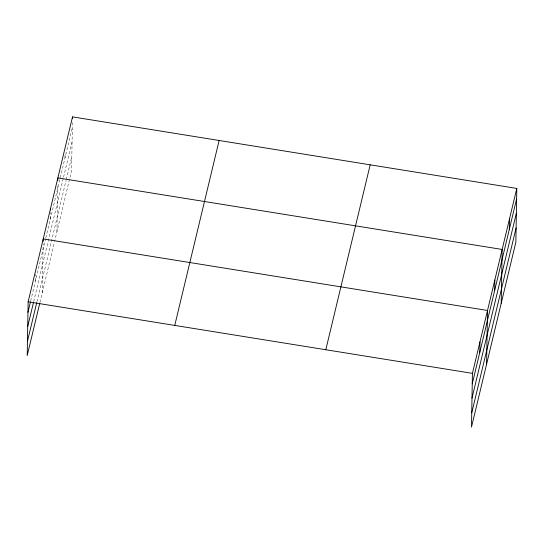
<?xml version="1.0" encoding="UTF-8"?>
<svg xmlns="http://www.w3.org/2000/svg" width="544" height="544" viewBox="0 0 544 544"><rect width="100%" height="100%" fill="white"/><g stroke="black" fill="none" stroke-linecap="round" stroke-linejoin="round"><path stroke-width="0.41" stroke-dasharray="2.72 2.04" d="M35.496 280.874L35.612 274.407M42.289 292.699L43.139 243.78M50.368 218.926L50.476 212.459M56.93 231.676L57.759 184.375M65.008 157.903L65.096 153.054M72.413 122.536L71.577 170.646L54.556 241.57M30.661 301.029L45.614 238.721M45.812 237.891L72.332 127.391M33.701 301.6L63.376 177.949M63.573 177.126L72.08 141.664M36.931 301.798L66.089 180.288M66.286 179.466L71.828 156.373M39.964 302.369L54.359 242.393"/><path stroke-width="0.82" d="M516.8 188.428L472.423 373.354L471.485 427.122L515.862 242.202L516.8 188.428L72.515 116.878L28.138 301.798L27.2 355.572L39.773 303.178M43.187 241.352L43.228 238.925L487.512 310.474L486.574 364.249M50.517 210.032L50.551 208.413M57.827 180.329L57.868 177.902L502.153 249.451L501.214 303.226M72.488 118.497L72.515 116.878M479.781 352.424L479.964 341.918M494.652 290.476L494.836 279.963M509.293 229.452L509.476 218.94M27.955 312.31L30.471 301.832M27.703 326.59L33.51 302.403M27.452 341.299L36.734 302.607M174.753 325.414L219.13 140.488M325.808 349.738L370.185 164.818M472.24 383.867L516.616 198.941M471.988 398.14L516.365 213.214M471.736 412.848L516.113 227.922M28.138 301.798L472.423 373.354"/></g></svg>
